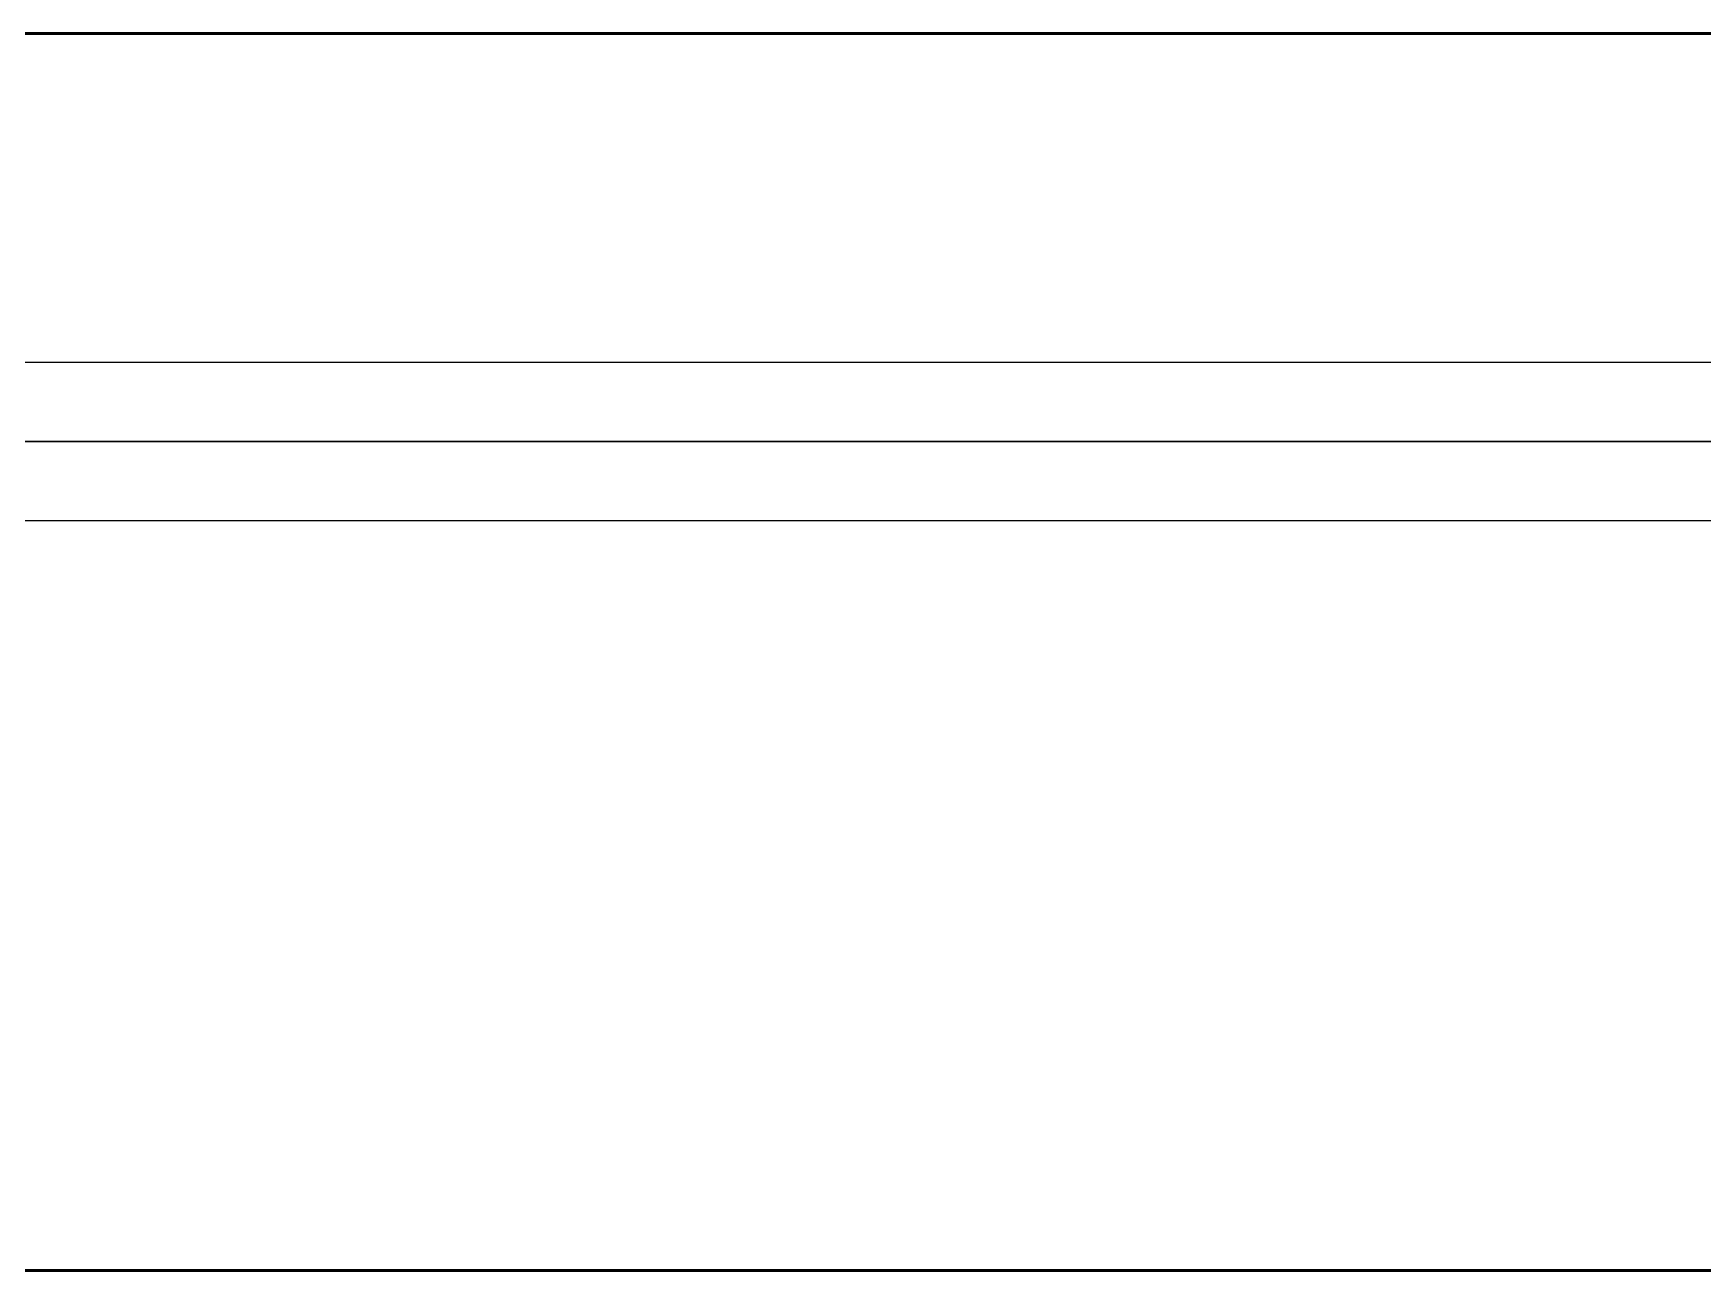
# Model space of a CAD drawing. Header units: millimetres. Extents: x 0 to 594, y 0 to 420.
# Drawn here: x 213.26 to 218.66, y 341.62 to 345.62 of the extents above; entities that cross this region are included whole.
import ezdxf

# ---------------------------------------------------------------- set-up
doc = ezdxf.new("R2010")
doc.units = ezdxf.units.MM
doc.linetypes.add('ISO02-TRAZOS', pattern=[3.75, 3, -0.75])
doc.layers.add('01-VISIBLE', color=7, linetype='CONTINUOUS', lineweight=50)
doc.layers.add('02-OCULTA', color=4, linetype='ISO02-TRAZOS', lineweight=25)

msp = doc.modelspace()

# ---------------------------------------------------------------- linework, layer by layer
at = {"layer": '01-VISIBLE'}
for p, q in [((223.3, 345.62), (182.5, 345.62)), ((223.3, 341.62), (182.5, 341.62))]:
    msp.add_line(p, q, dxfattribs=at)
at = {"layer": '02-OCULTA'}
for p, q in [((221.55, 345.62), (182.5, 345.62)), ((221.55, 345.62), (182.5, 345.62)), ((223.3, 345.62), (182.5, 345.62)), ((221.55, 341.62), (182.5, 341.62)), ((223.3, 341.62), (182.5, 341.62)), ((221.55, 341.62), (182.5, 341.62))]:
    msp.add_line(p, q, dxfattribs=at)
for points in [[(218.6923, 345.62), (218.6422, 345.62), (218.5921, 345.62), (218.5419, 345.62), (218.4918, 345.62), (218.4417, 345.62), (218.3915, 345.62), (218.3414, 345.62), (218.2913, 345.62), (218.2411, 345.62), (218.191, 345.62), (218.1409, 345.62), (218.0907, 345.62), (218.0406, 345.62), (217.9905, 345.62), (217.9403, 345.62), (217.8902, 345.62), (217.8401, 345.62), (217.7899, 345.62), (217.7398, 345.62), (217.6897, 345.62), (217.6395, 345.62), (217.5894, 345.62), (217.5392, 345.62), (217.4891, 345.62), (217.439, 345.62), (217.3888, 345.62), (217.3387, 345.62), (217.2886, 345.62), (217.2384, 345.62), (217.1883, 345.62), (217.1382, 345.62), (217.088, 345.62), (217.0379, 345.62), (216.9878, 345.62), (216.9376, 345.62), (216.8875, 345.62), (216.8374, 345.62), (216.7872, 345.62), (216.7371, 345.62), (216.687, 345.62), (216.6368, 345.62), (216.5867, 345.62), (216.5366, 345.62), (216.4864, 345.62), (216.4363, 345.62), (216.3862, 345.62), (216.336, 345.62), (216.2859, 345.62), (216.2358, 345.62), (216.1856, 345.62), (216.1355, 345.62), (216.0853, 345.62), (216.0352, 345.62), (215.9851, 345.62), (215.9349, 345.62), (215.8848, 345.62), (215.8347, 345.62), (215.7845, 345.62), (215.7344, 345.62), (215.6843, 345.62), (215.6341, 345.62), (215.584, 345.62), (215.5339, 345.62), (215.4837, 345.62), (215.4336, 345.62), (215.3835, 345.62), (215.3333, 345.62), (215.2832, 345.62), (215.2331, 345.62), (215.1829, 345.62), (215.1328, 345.62), (215.0827, 345.62), (215.0325, 345.62), (214.9824, 345.62), (214.9323, 345.62), (214.8821, 345.62), (214.832, 345.62), (214.7819, 345.62), (214.7317, 345.62), (214.6816, 345.62), (214.6315, 345.62), (214.5813, 345.62), (214.5312, 345.62), (214.481, 345.62), (214.4309, 345.62), (214.3808, 345.62), (214.3306, 345.62), (214.2805, 345.62), (214.2304, 345.62), (214.1802, 345.62), (214.1301, 345.62), (214.08, 345.62), (214.0298, 345.62), (213.9797, 345.62), (213.9296, 345.62), (213.8794, 345.62), (213.8293, 345.62), (213.7792, 345.62), (213.729, 345.62), (213.6789, 345.62), (213.6288, 345.62), (213.5786, 345.62), (213.5285, 345.62), (213.4784, 345.62), (213.4282, 345.62), (213.3781, 345.62), (213.328, 345.62), (213.2778, 345.62), (213.2277, 345.62)], [(218.6984, 345.62), (218.6484, 345.62), (218.5984, 345.62), (218.5484, 345.62), (218.4983, 345.62), (218.4483, 345.62), (218.3983, 345.62), (218.3482, 345.62), (218.2982, 345.62), (218.2482, 345.62), (218.1982, 345.62), (218.1481, 345.62), (218.0981, 345.62), (218.0481, 345.62), (217.9981, 345.62), (217.948, 345.62), (217.898, 345.62), (217.848, 345.62), (217.7979, 345.62), (217.7479, 345.62), (217.6979, 345.62), (217.6479, 345.62), (217.5978, 345.62), (217.5478, 345.62), (217.4978, 345.62), (217.4478, 345.62), (217.3977, 345.62), (217.3477, 345.62), (217.2977, 345.62), (217.2476, 345.62), (217.1976, 345.62), (217.1476, 345.62), (217.0976, 345.62), (217.0475, 345.62), (216.9975, 345.62), (216.9475, 345.62), (216.8975, 345.62), (216.8474, 345.62), (216.7974, 345.62), (216.7474, 345.62), (216.6973, 345.62), (216.6473, 345.62), (216.5973, 345.62), (216.5473, 345.62), (216.4972, 345.62), (216.4472, 345.62), (216.3972, 345.62), (216.3472, 345.62), (216.2971, 345.62), (216.2471, 345.62), (216.1971, 345.62), (216.147, 345.62), (216.097, 345.62), (216.047, 345.62), (215.997, 345.62), (215.9469, 345.62), (215.8969, 345.62), (215.8469, 345.62), (215.7968, 345.62), (215.7468, 345.62), (215.6968, 345.62), (215.6468, 345.62), (215.5967, 345.62), (215.5467, 345.62), (215.4967, 345.62), (215.4467, 345.62), (215.3966, 345.62), (215.3466, 345.62), (215.2966, 345.62), (215.2465, 345.62), (215.1965, 345.62), (215.1465, 345.62), (215.0965, 345.62), (215.0464, 345.62), (214.9964, 345.62), (214.9464, 345.62), (214.8964, 345.62), (214.8463, 345.62), (214.7963, 345.62), (214.7463, 345.62), (214.6962, 345.62), (214.6462, 345.62), (214.5962, 345.62), (214.5462, 345.62), (214.4961, 345.62), (214.4461, 345.62), (214.3961, 345.62), (214.3461, 345.62), (214.296, 345.62), (214.246, 345.62), (214.196, 345.62), (214.1459, 345.62), (214.0959, 345.62), (214.0459, 345.62), (213.9959, 345.62), (213.9458, 345.62), (213.8958, 345.62), (213.8458, 345.62), (213.7958, 345.62), (213.7457, 345.62), (213.6957, 345.62), (213.6457, 345.62), (213.5956, 345.62), (213.5456, 345.62), (213.4956, 345.62), (213.4456, 345.62), (213.3955, 345.62), (213.3455, 345.62), (213.2955, 345.62), (213.2455, 345.62)], [(213.2455, 345.62), (213.2955, 345.62), (213.3455, 345.62), (213.3955, 345.62), (213.4456, 345.62), (213.4956, 345.62), (213.5456, 345.62), (213.5956, 345.62), (213.6457, 345.62), (213.6957, 345.62), (213.7457, 345.62), (213.7958, 345.62), (213.8458, 345.62), (213.8958, 345.62), (213.9458, 345.62), (213.9959, 345.62), (214.0459, 345.62), (214.0959, 345.62), (214.1459, 345.62), (214.196, 345.62), (214.246, 345.62), (214.296, 345.62), (214.3461, 345.62), (214.3961, 345.62), (214.4461, 345.62), (214.4961, 345.62), (214.5462, 345.62), (214.5962, 345.62), (214.6462, 345.62), (214.6962, 345.62), (214.7463, 345.62), (214.7963, 345.62), (214.8463, 345.62), (214.8964, 345.62), (214.9464, 345.62), (214.9964, 345.62), (215.0464, 345.62), (215.0965, 345.62), (215.1465, 345.62), (215.1965, 345.62), (215.2465, 345.62), (215.2966, 345.62), (215.3466, 345.62), (215.3966, 345.62), (215.4467, 345.62), (215.4967, 345.62), (215.5467, 345.62), (215.5967, 345.62), (215.6468, 345.62), (215.6968, 345.62), (215.7468, 345.62), (215.7968, 345.62), (215.8469, 345.62), (215.8969, 345.62), (215.9469, 345.62), (215.997, 345.62), (216.047, 345.62), (216.097, 345.62), (216.147, 345.62), (216.1971, 345.62), (216.2471, 345.62), (216.2971, 345.62), (216.3472, 345.62), (216.3972, 345.62), (216.4472, 345.62), (216.4972, 345.62), (216.5473, 345.62), (216.5973, 345.62), (216.6473, 345.62), (216.6973, 345.62), (216.7474, 345.62), (216.7974, 345.62), (216.8474, 345.62), (216.8975, 345.62), (216.9475, 345.62), (216.9975, 345.62), (217.0475, 345.62), (217.0976, 345.62), (217.1476, 345.62), (217.1976, 345.62), (217.2476, 345.62), (217.2977, 345.62), (217.3477, 345.62), (217.3977, 345.62), (217.4478, 345.62), (217.4978, 345.62), (217.5478, 345.62), (217.5978, 345.62), (217.6479, 345.62), (217.6979, 345.62), (217.7479, 345.62), (217.7979, 345.62), (217.848, 345.62), (217.898, 345.62), (217.948, 345.62), (217.9981, 345.62), (218.0481, 345.62), (218.0981, 345.62), (218.1481, 345.62), (218.1982, 345.62), (218.2482, 345.62), (218.2982, 345.62), (218.3482, 345.62), (218.3983, 345.62), (218.4483, 345.62), (218.4983, 345.62), (218.5484, 345.62), (218.5984, 345.62), (218.6484, 345.62), (218.6984, 345.62)], [(213.25, 345.62), (213.3, 345.62), (213.35, 345.62), (213.4, 345.62), (213.45, 345.62), (213.5, 345.62), (213.55, 345.62), (213.6, 345.62), (213.65, 345.62), (213.7, 345.62), (213.75, 345.62), (213.8, 345.62), (213.85, 345.62), (213.9, 345.62), (213.95, 345.62), (214, 345.62), (214.05, 345.62), (214.1, 345.62), (214.15, 345.62), (214.2, 345.62), (214.25, 345.62), (214.3, 345.62), (214.35, 345.62), (214.4, 345.62), (214.45, 345.62), (214.5, 345.62), (214.55, 345.62), (214.6, 345.62), (214.65, 345.62), (214.7, 345.62), (214.75, 345.62), (214.8, 345.62), (214.85, 345.62), (214.9, 345.62), (214.95, 345.62), (215, 345.62), (215.05, 345.62), (215.1, 345.62), (215.15, 345.62), (215.2, 345.62), (215.25, 345.62), (215.3, 345.62), (215.35, 345.62), (215.4, 345.62), (215.45, 345.62), (215.5, 345.62), (215.55, 345.62), (215.6, 345.62), (215.65, 345.62), (215.7, 345.62), (215.75, 345.62), (215.8, 345.62), (215.85, 345.62), (215.9, 345.62), (215.95, 345.62), (216, 345.62), (216.05, 345.62), (216.1, 345.62), (216.15, 345.62), (216.2, 345.62), (216.25, 345.62), (216.3, 345.62), (216.35, 345.62), (216.4, 345.62), (216.45, 345.62), (216.5, 345.62), (216.55, 345.62), (216.6, 345.62), (216.65, 345.62), (216.7, 345.62), (216.75, 345.62), (216.8, 345.62), (216.85, 345.62), (216.9, 345.62), (216.95, 345.62), (217, 345.62), (217.05, 345.62), (217.1, 345.62), (217.15, 345.62), (217.2, 345.62), (217.25, 345.62), (217.3, 345.62), (217.35, 345.62), (217.4, 345.62), (217.45, 345.62), (217.5, 345.62), (217.55, 345.62), (217.6, 345.62), (217.65, 345.62), (217.7, 345.62), (217.75, 345.62), (217.8, 345.62), (217.85, 345.62), (217.9, 345.62), (217.95, 345.62), (218, 345.62), (218.05, 345.62), (218.1, 345.62), (218.15, 345.62), (218.2, 345.62), (218.25, 345.62), (218.3, 345.62), (218.35, 345.62), (218.4, 345.62), (218.45, 345.62), (218.5, 345.62), (218.55, 345.62), (218.6, 345.62), (218.65, 345.62), (218.7, 345.62)], [(218.7386, 344.556), (218.6419, 344.556), (218.5452, 344.556), (218.4485, 344.556), (218.3518, 344.556), (218.2551, 344.556), (218.1584, 344.556), (218.0617, 344.556), (217.965, 344.556), (217.8683, 344.556), (217.7716, 344.556), (217.6749, 344.556), (217.5782, 344.556), (217.4815, 344.556), (217.3848, 344.556), (217.2881, 344.556), (217.1914, 344.556), (217.0947, 344.556), (216.998, 344.556), (216.9013, 344.556), (216.8046, 344.556), (216.7079, 344.556), (216.6112, 344.556), (216.5145, 344.556), (216.4178, 344.556), (216.3211, 344.556), (216.2244, 344.556), (216.1277, 344.556), (216.031, 344.556), (215.9343, 344.556), (215.8376, 344.556), (215.7409, 344.556), (215.6442, 344.556), (215.5475, 344.556), (215.4508, 344.556), (215.3541, 344.556), (215.2574, 344.556), (215.1607, 344.556), (215.064, 344.556), (214.9673, 344.556), (214.8706, 344.556), (214.7739, 344.556), (214.6772, 344.556), (214.5805, 344.556), (214.4838, 344.556), (214.3871, 344.556), (214.2904, 344.556), (214.1937, 344.556), (214.097, 344.556), (214.0003, 344.556), (213.9036, 344.556), (213.8069, 344.556), (213.7102, 344.556), (213.6135, 344.556), (213.5168, 344.556), (213.4201, 344.556), (213.3234, 344.556), (213.2267, 344.556)], [(218.6915, 344.556), (218.6414, 344.556), (218.5913, 344.556), (218.5412, 344.556), (218.4911, 344.556), (218.441, 344.556), (218.3909, 344.556), (218.3408, 344.556), (218.2907, 344.556), (218.2406, 344.556), (218.1905, 344.556), (218.1404, 344.556), (218.0903, 344.556), (218.0402, 344.556), (217.9901, 344.556), (217.9399, 344.556), (217.8898, 344.556), (217.8397, 344.556), (217.7896, 344.556), (217.7395, 344.556), (217.6894, 344.556), (217.6393, 344.556), (217.5892, 344.556), (217.5391, 344.556), (217.489, 344.556), (217.4389, 344.556), (217.3888, 344.556), (217.3387, 344.556), (217.2886, 344.556), (217.2385, 344.556), (217.1884, 344.556), (217.1383, 344.556), (217.0882, 344.556), (217.0381, 344.556), (216.988, 344.556), (216.9379, 344.556), (216.8878, 344.556), (216.8377, 344.556), (216.7876, 344.556), (216.7375, 344.556), (216.6874, 344.556), (216.6373, 344.556), (216.5872, 344.556), (216.537, 344.556), (216.4869, 344.556), (216.4368, 344.556), (216.3867, 344.556), (216.3366, 344.556), (216.2865, 344.556), (216.2364, 344.556), (216.1863, 344.556), (216.1362, 344.556), (216.0861, 344.556), (216.036, 344.556), (215.9859, 344.556), (215.9358, 344.556), (215.8857, 344.556), (215.8356, 344.556), (215.7855, 344.556), (215.7354, 344.556), (215.6853, 344.556), (215.6352, 344.556), (215.5851, 344.556), (215.535, 344.556), (215.4849, 344.556), (215.4348, 344.556), (215.3847, 344.556), (215.3346, 344.556), (215.2845, 344.556), (215.2344, 344.556), (215.1842, 344.556), (215.1341, 344.556), (215.084, 344.556), (215.0339, 344.556), (214.9838, 344.556), (214.9337, 344.556), (214.8836, 344.556), (214.8335, 344.556), (214.7834, 344.556), (214.7333, 344.556), (214.6832, 344.556), (214.6331, 344.556), (214.583, 344.556), (214.5329, 344.556), (214.4828, 344.556), (214.4327, 344.556), (214.3826, 344.556), (214.3325, 344.556), (214.2824, 344.556), (214.2323, 344.556), (214.1822, 344.556), (214.1321, 344.556), (214.082, 344.556), (214.0319, 344.556), (213.9818, 344.556), (213.9317, 344.556), (213.8816, 344.556), (213.8315, 344.556), (213.7813, 344.556), (213.7312, 344.556), (213.6811, 344.556), (213.631, 344.556), (213.5809, 344.556), (213.5308, 344.556), (213.4807, 344.556), (213.4306, 344.556), (213.3805, 344.556), (213.3304, 344.556), (213.2803, 344.556), (213.2302, 344.556)], [(213.21, 344.3), (213.3059, 344.3), (213.4018, 344.3), (213.4977, 344.3), (213.5936, 344.3), (213.6895, 344.3), (213.7854, 344.3), (213.8813, 344.3), (213.9772, 344.3), (214.0731, 344.3), (214.169, 344.3), (214.2649, 344.3), (214.3608, 344.3), (214.4567, 344.3), (214.5526, 344.3), (214.6485, 344.3), (214.7444, 344.3), (214.8403, 344.3), (214.9362, 344.3), (215.0321, 344.3), (215.128, 344.3), (215.2239, 344.3), (215.3198, 344.3), (215.4157, 344.3), (215.5116, 344.3), (215.6075, 344.3), (215.7034, 344.3), (215.7993, 344.3), (215.8952, 344.3), (215.9911, 344.3), (216.087, 344.3), (216.1829, 344.3), (216.2788, 344.3), (216.3747, 344.3), (216.4706, 344.3), (216.5665, 344.3), (216.6624, 344.3), (216.7583, 344.3), (216.8542, 344.3), (216.9501, 344.3), (217.046, 344.3), (217.1419, 344.3), (217.2378, 344.3), (217.3337, 344.3), (217.4296, 344.3), (217.5255, 344.3), (217.6214, 344.3), (217.7173, 344.3), (217.8132, 344.3), (217.9091, 344.3), (218.005, 344.3), (218.1009, 344.3), (218.1968, 344.3), (218.2927, 344.3), (218.3886, 344.3), (218.4845, 344.3), (218.5804, 344.3), (218.6763, 344.3)], [(213.21, 344.3), (213.3059, 344.3), (213.4018, 344.3), (213.4977, 344.3), (213.5936, 344.3), (213.6895, 344.3), (213.7854, 344.3), (213.8813, 344.3), (213.9772, 344.3), (214.0731, 344.3), (214.169, 344.3), (214.2649, 344.3), (214.3608, 344.3), (214.4567, 344.3), (214.5526, 344.3), (214.6485, 344.3), (214.7444, 344.3), (214.8403, 344.3), (214.9362, 344.3), (215.0321, 344.3), (215.128, 344.3), (215.2239, 344.3), (215.3198, 344.3), (215.4157, 344.3), (215.5116, 344.3), (215.6075, 344.3), (215.7034, 344.3), (215.7993, 344.3), (215.8952, 344.3), (215.9911, 344.3), (216.087, 344.3), (216.1829, 344.3), (216.2788, 344.3), (216.3747, 344.3), (216.4706, 344.3), (216.5665, 344.3), (216.6624, 344.3), (216.7583, 344.3), (216.8542, 344.3), (216.9501, 344.3), (217.046, 344.3), (217.1419, 344.3), (217.2378, 344.3), (217.3337, 344.3), (217.4296, 344.3), (217.5255, 344.3), (217.6214, 344.3), (217.7173, 344.3), (217.8132, 344.3), (217.9091, 344.3), (218.005, 344.3), (218.1009, 344.3), (218.1968, 344.3), (218.2927, 344.3), (218.3886, 344.3), (218.4845, 344.3), (218.5804, 344.3), (218.6763, 344.3)], [(218.6936, 344.3), (218.6435, 344.3), (218.5934, 344.3), (218.5433, 344.3), (218.4933, 344.3), (218.4432, 344.3), (218.3931, 344.3), (218.343, 344.3), (218.293, 344.3), (218.2429, 344.3), (218.1928, 344.3), (218.1427, 344.3), (218.0926, 344.3), (218.0426, 344.3), (217.9925, 344.3), (217.9424, 344.3), (217.8923, 344.3), (217.8422, 344.3), (217.7922, 344.3), (217.7421, 344.3), (217.692, 344.3), (217.6419, 344.3), (217.5919, 344.3), (217.5418, 344.3), (217.4917, 344.3), (217.4416, 344.3), (217.3915, 344.3), (217.3415, 344.3), (217.2914, 344.3), (217.2413, 344.3), (217.1912, 344.3), (217.1411, 344.3), (217.0911, 344.3), (217.041, 344.3), (216.9909, 344.3), (216.9408, 344.3), (216.8908, 344.3), (216.8407, 344.3), (216.7906, 344.3), (216.7405, 344.3), (216.6904, 344.3), (216.6404, 344.3), (216.5903, 344.3), (216.5402, 344.3), (216.4901, 344.3), (216.4401, 344.3), (216.39, 344.3), (216.3399, 344.3), (216.2898, 344.3), (216.2397, 344.3), (216.1897, 344.3), (216.1396, 344.3), (216.0895, 344.3), (216.0394, 344.3), (215.9893, 344.3), (215.9393, 344.3), (215.8892, 344.3), (215.8391, 344.3), (215.789, 344.3), (215.739, 344.3), (215.6889, 344.3), (215.6388, 344.3), (215.5887, 344.3), (215.5386, 344.3), (215.4886, 344.3), (215.4385, 344.3), (215.3884, 344.3), (215.3383, 344.3), (215.2883, 344.3), (215.2382, 344.3), (215.1881, 344.3), (215.138, 344.3), (215.0879, 344.3), (215.0379, 344.3), (214.9878, 344.3), (214.9377, 344.3), (214.8876, 344.3), (214.8375, 344.3), (214.7875, 344.3), (214.7374, 344.3), (214.6873, 344.3), (214.6372, 344.3), (214.5872, 344.3), (214.5371, 344.3), (214.487, 344.3), (214.4369, 344.3), (214.3868, 344.3), (214.3368, 344.3), (214.2867, 344.3), (214.2366, 344.3), (214.1865, 344.3), (214.1364, 344.3), (214.0864, 344.3), (214.0363, 344.3), (213.9862, 344.3), (213.9361, 344.3), (213.8861, 344.3), (213.836, 344.3), (213.7859, 344.3), (213.7358, 344.3), (213.6857, 344.3), (213.6357, 344.3), (213.5856, 344.3), (213.5355, 344.3), (213.4854, 344.3), (213.4354, 344.3), (213.3853, 344.3), (213.3352, 344.3), (213.2851, 344.3), (213.235, 344.3)], [(218.6936, 344.3), (218.6435, 344.3), (218.5934, 344.3), (218.5433, 344.3), (218.4933, 344.3), (218.4432, 344.3), (218.3931, 344.3), (218.343, 344.3), (218.293, 344.3), (218.2429, 344.3), (218.1928, 344.3), (218.1427, 344.3), (218.0926, 344.3), (218.0426, 344.3), (217.9925, 344.3), (217.9424, 344.3), (217.8923, 344.3), (217.8422, 344.3), (217.7922, 344.3), (217.7421, 344.3), (217.692, 344.3), (217.6419, 344.3), (217.5919, 344.3), (217.5418, 344.3), (217.4917, 344.3), (217.4416, 344.3), (217.3915, 344.3), (217.3415, 344.3), (217.2914, 344.3), (217.2413, 344.3), (217.1912, 344.3), (217.1411, 344.3), (217.0911, 344.3), (217.041, 344.3), (216.9909, 344.3), (216.9408, 344.3), (216.8908, 344.3), (216.8407, 344.3), (216.7906, 344.3), (216.7405, 344.3), (216.6904, 344.3), (216.6404, 344.3), (216.5903, 344.3), (216.5402, 344.3), (216.4901, 344.3), (216.4401, 344.3), (216.39, 344.3), (216.3399, 344.3), (216.2898, 344.3), (216.2397, 344.3), (216.1897, 344.3), (216.1396, 344.3), (216.0895, 344.3), (216.0394, 344.3), (215.9893, 344.3), (215.9393, 344.3), (215.8892, 344.3), (215.8391, 344.3), (215.789, 344.3), (215.739, 344.3), (215.6889, 344.3), (215.6388, 344.3), (215.5887, 344.3), (215.5386, 344.3), (215.4886, 344.3), (215.4385, 344.3), (215.3884, 344.3), (215.3383, 344.3), (215.2883, 344.3), (215.2382, 344.3), (215.1881, 344.3), (215.138, 344.3), (215.0879, 344.3), (215.0379, 344.3), (214.9878, 344.3), (214.9377, 344.3), (214.8876, 344.3), (214.8375, 344.3), (214.7875, 344.3), (214.7374, 344.3), (214.6873, 344.3), (214.6372, 344.3), (214.5872, 344.3), (214.5371, 344.3), (214.487, 344.3), (214.4369, 344.3), (214.3868, 344.3), (214.3368, 344.3), (214.2867, 344.3), (214.2366, 344.3), (214.1865, 344.3), (214.1364, 344.3), (214.0864, 344.3), (214.0363, 344.3), (213.9862, 344.3), (213.9361, 344.3), (213.8861, 344.3), (213.836, 344.3), (213.7859, 344.3), (213.7358, 344.3), (213.6857, 344.3), (213.6357, 344.3), (213.5856, 344.3), (213.5355, 344.3), (213.4854, 344.3), (213.4354, 344.3), (213.3853, 344.3), (213.3352, 344.3), (213.2851, 344.3), (213.235, 344.3)], [(213.245, 344.3), (213.3425, 344.3), (213.44, 344.3), (213.5375, 344.3), (213.635, 344.3), (213.7325, 344.3), (213.83, 344.3), (213.9275, 344.3), (214.025, 344.3), (214.1225, 344.3), (214.22, 344.3), (214.3175, 344.3), (214.415, 344.3), (214.5125, 344.3), (214.61, 344.3), (214.7075, 344.3), (214.805, 344.3), (214.9025, 344.3), (215, 344.3), (215.0975, 344.3), (215.195, 344.3), (215.2925, 344.3), (215.39, 344.3), (215.4875, 344.3), (215.585, 344.3), (215.6825, 344.3), (215.78, 344.3), (215.8775, 344.3), (215.975, 344.3), (216.0725, 344.3), (216.17, 344.3), (216.2675, 344.3), (216.365, 344.3), (216.4625, 344.3), (216.56, 344.3), (216.6575, 344.3), (216.755, 344.3), (216.8525, 344.3), (216.95, 344.3), (217.0475, 344.3), (217.145, 344.3), (217.2425, 344.3), (217.34, 344.3), (217.4375, 344.3), (217.535, 344.3), (217.6325, 344.3), (217.73, 344.3), (217.8275, 344.3), (217.925, 344.3), (218.0225, 344.3), (218.12, 344.3), (218.2175, 344.3), (218.315, 344.3), (218.4125, 344.3), (218.51, 344.3), (218.6075, 344.3), (218.705, 344.3)], [(213.245, 344.3), (213.3425, 344.3), (213.44, 344.3), (213.5375, 344.3), (213.635, 344.3), (213.7325, 344.3), (213.83, 344.3), (213.9275, 344.3), (214.025, 344.3), (214.1225, 344.3), (214.22, 344.3), (214.3175, 344.3), (214.415, 344.3), (214.5125, 344.3), (214.61, 344.3), (214.7075, 344.3), (214.805, 344.3), (214.9025, 344.3), (215, 344.3), (215.0975, 344.3), (215.195, 344.3), (215.2925, 344.3), (215.39, 344.3), (215.4875, 344.3), (215.585, 344.3), (215.6825, 344.3), (215.78, 344.3), (215.8775, 344.3), (215.975, 344.3), (216.0725, 344.3), (216.17, 344.3), (216.2675, 344.3), (216.365, 344.3), (216.4625, 344.3), (216.56, 344.3), (216.6575, 344.3), (216.755, 344.3), (216.8525, 344.3), (216.95, 344.3), (217.0475, 344.3), (217.145, 344.3), (217.2425, 344.3), (217.34, 344.3), (217.4375, 344.3), (217.535, 344.3), (217.6325, 344.3), (217.73, 344.3), (217.8275, 344.3), (217.925, 344.3), (218.0225, 344.3), (218.12, 344.3), (218.2175, 344.3), (218.315, 344.3), (218.4125, 344.3), (218.51, 344.3), (218.6075, 344.3), (218.705, 344.3)], [(218.7, 344.3), (218.65, 344.3), (218.6, 344.3), (218.55, 344.3), (218.5, 344.3), (218.45, 344.3), (218.4, 344.3), (218.35, 344.3), (218.3, 344.3), (218.25, 344.3), (218.2, 344.3), (218.15, 344.3), (218.1, 344.3), (218.05, 344.3), (218, 344.3), (217.95, 344.3), (217.9, 344.3), (217.85, 344.3), (217.8, 344.3), (217.75, 344.3), (217.7, 344.3), (217.65, 344.3), (217.6, 344.3), (217.55, 344.3), (217.5, 344.3), (217.45, 344.3), (217.4, 344.3), (217.35, 344.3), (217.3, 344.3), (217.25, 344.3), (217.2, 344.3), (217.15, 344.3), (217.1, 344.3), (217.05, 344.3), (217, 344.3), (216.95, 344.3), (216.9, 344.3), (216.85, 344.3), (216.8, 344.3), (216.75, 344.3), (216.7, 344.3), (216.65, 344.3), (216.6, 344.3), (216.55, 344.3), (216.5, 344.3), (216.45, 344.3), (216.4, 344.3), (216.35, 344.3), (216.3, 344.3), (216.25, 344.3), (216.2, 344.3), (216.15, 344.3), (216.1, 344.3), (216.05, 344.3), (216, 344.3), (215.95, 344.3), (215.9, 344.3), (215.85, 344.3), (215.8, 344.3), (215.75, 344.3), (215.7, 344.3), (215.65, 344.3), (215.6, 344.3), (215.55, 344.3), (215.5, 344.3), (215.45, 344.3), (215.4, 344.3), (215.35, 344.3), (215.3, 344.3), (215.25, 344.3), (215.2, 344.3), (215.15, 344.3), (215.1, 344.3), (215.05, 344.3), (215, 344.3), (214.95, 344.3), (214.9, 344.3), (214.85, 344.3), (214.8, 344.3), (214.75, 344.3), (214.7, 344.3), (214.65, 344.3), (214.6, 344.3), (214.55, 344.3), (214.5, 344.3), (214.45, 344.3), (214.4, 344.3), (214.35, 344.3), (214.3, 344.3), (214.25, 344.3), (214.2, 344.3), (214.15, 344.3), (214.1, 344.3), (214.05, 344.3), (214, 344.3), (213.95, 344.3), (213.9, 344.3), (213.85, 344.3), (213.8, 344.3), (213.75, 344.3), (213.7, 344.3), (213.65, 344.3), (213.6, 344.3), (213.55, 344.3), (213.5, 344.3), (213.45, 344.3), (213.4, 344.3), (213.35, 344.3), (213.3, 344.3), (213.25, 344.3)], [(218.7, 344.3), (218.65, 344.3), (218.6, 344.3), (218.55, 344.3), (218.5, 344.3), (218.45, 344.3), (218.4, 344.3), (218.35, 344.3), (218.3, 344.3), (218.25, 344.3), (218.2, 344.3), (218.15, 344.3), (218.1, 344.3), (218.05, 344.3), (218, 344.3), (217.95, 344.3), (217.9, 344.3), (217.85, 344.3), (217.8, 344.3), (217.75, 344.3), (217.7, 344.3), (217.65, 344.3), (217.6, 344.3), (217.55, 344.3), (217.5, 344.3), (217.45, 344.3), (217.4, 344.3), (217.35, 344.3), (217.3, 344.3), (217.25, 344.3), (217.2, 344.3), (217.15, 344.3), (217.1, 344.3), (217.05, 344.3), (217, 344.3), (216.95, 344.3), (216.9, 344.3), (216.85, 344.3), (216.8, 344.3), (216.75, 344.3), (216.7, 344.3), (216.65, 344.3), (216.6, 344.3), (216.55, 344.3), (216.5, 344.3), (216.45, 344.3), (216.4, 344.3), (216.35, 344.3), (216.3, 344.3), (216.25, 344.3), (216.2, 344.3), (216.15, 344.3), (216.1, 344.3), (216.05, 344.3), (216, 344.3), (215.95, 344.3), (215.9, 344.3), (215.85, 344.3), (215.8, 344.3), (215.75, 344.3), (215.7, 344.3), (215.65, 344.3), (215.6, 344.3), (215.55, 344.3), (215.5, 344.3), (215.45, 344.3), (215.4, 344.3), (215.35, 344.3), (215.3, 344.3), (215.25, 344.3), (215.2, 344.3), (215.15, 344.3), (215.1, 344.3), (215.05, 344.3), (215, 344.3), (214.95, 344.3), (214.9, 344.3), (214.85, 344.3), (214.8, 344.3), (214.75, 344.3), (214.7, 344.3), (214.65, 344.3), (214.6, 344.3), (214.55, 344.3), (214.5, 344.3), (214.45, 344.3), (214.4, 344.3), (214.35, 344.3), (214.3, 344.3), (214.25, 344.3), (214.2, 344.3), (214.15, 344.3), (214.1, 344.3), (214.05, 344.3), (214, 344.3), (213.95, 344.3), (213.9, 344.3), (213.85, 344.3), (213.8, 344.3), (213.75, 344.3), (213.7, 344.3), (213.65, 344.3), (213.6, 344.3), (213.55, 344.3), (213.5, 344.3), (213.45, 344.3), (213.4, 344.3), (213.35, 344.3), (213.3, 344.3), (213.25, 344.3)], [(218.7386, 344.044), (218.6419, 344.044), (218.5452, 344.044), (218.4485, 344.044), (218.3518, 344.044), (218.2551, 344.044), (218.1584, 344.044), (218.0617, 344.044), (217.965, 344.044), (217.8683, 344.044), (217.7716, 344.044), (217.6749, 344.044), (217.5782, 344.044), (217.4815, 344.044), (217.3848, 344.044), (217.2881, 344.044), (217.1914, 344.044), (217.0947, 344.044), (216.998, 344.044), (216.9013, 344.044), (216.8046, 344.044), (216.7079, 344.044), (216.6112, 344.044), (216.5145, 344.044), (216.4178, 344.044), (216.3211, 344.044), (216.2244, 344.044), (216.1277, 344.044), (216.031, 344.044), (215.9343, 344.044), (215.8376, 344.044), (215.7409, 344.044), (215.6442, 344.044), (215.5475, 344.044), (215.4508, 344.044), (215.3541, 344.044), (215.2574, 344.044), (215.1607, 344.044), (215.064, 344.044), (214.9673, 344.044), (214.8706, 344.044), (214.7739, 344.044), (214.6772, 344.044), (214.5805, 344.044), (214.4838, 344.044), (214.3871, 344.044), (214.2904, 344.044), (214.1937, 344.044), (214.097, 344.044), (214.0003, 344.044), (213.9036, 344.044), (213.8069, 344.044), (213.7102, 344.044), (213.6135, 344.044), (213.5168, 344.044), (213.4201, 344.044), (213.3234, 344.044), (213.2267, 344.044)], [(218.6915, 344.044), (218.6414, 344.044), (218.5913, 344.044), (218.5412, 344.044), (218.4911, 344.044), (218.441, 344.044), (218.3909, 344.044), (218.3408, 344.044), (218.2907, 344.044), (218.2406, 344.044), (218.1905, 344.044), (218.1404, 344.044), (218.0903, 344.044), (218.0402, 344.044), (217.9901, 344.044), (217.9399, 344.044), (217.8898, 344.044), (217.8397, 344.044), (217.7896, 344.044), (217.7395, 344.044), (217.6894, 344.044), (217.6393, 344.044), (217.5892, 344.044), (217.5391, 344.044), (217.489, 344.044), (217.4389, 344.044), (217.3888, 344.044), (217.3387, 344.044), (217.2886, 344.044), (217.2385, 344.044), (217.1884, 344.044), (217.1383, 344.044), (217.0882, 344.044), (217.0381, 344.044), (216.988, 344.044), (216.9379, 344.044), (216.8878, 344.044), (216.8377, 344.044), (216.7876, 344.044), (216.7375, 344.044), (216.6874, 344.044), (216.6373, 344.044), (216.5872, 344.044), (216.537, 344.044), (216.4869, 344.044), (216.4368, 344.044), (216.3867, 344.044), (216.3366, 344.044), (216.2865, 344.044), (216.2364, 344.044), (216.1863, 344.044), (216.1362, 344.044), (216.0861, 344.044), (216.036, 344.044), (215.9859, 344.044), (215.9358, 344.044), (215.8857, 344.044), (215.8356, 344.044), (215.7855, 344.044), (215.7354, 344.044), (215.6853, 344.044), (215.6352, 344.044), (215.5851, 344.044), (215.535, 344.044), (215.4849, 344.044), (215.4348, 344.044), (215.3847, 344.044), (215.3346, 344.044), (215.2845, 344.044), (215.2344, 344.044), (215.1842, 344.044), (215.1341, 344.044), (215.084, 344.044), (215.0339, 344.044), (214.9838, 344.044), (214.9337, 344.044), (214.8836, 344.044), (214.8335, 344.044), (214.7834, 344.044), (214.7333, 344.044), (214.6832, 344.044), (214.6331, 344.044), (214.583, 344.044), (214.5329, 344.044), (214.4828, 344.044), (214.4327, 344.044), (214.3826, 344.044), (214.3325, 344.044), (214.2824, 344.044), (214.2323, 344.044), (214.1822, 344.044), (214.1321, 344.044), (214.082, 344.044), (214.0319, 344.044), (213.9818, 344.044), (213.9317, 344.044), (213.8816, 344.044), (213.8315, 344.044), (213.7813, 344.044), (213.7312, 344.044), (213.6811, 344.044), (213.631, 344.044), (213.5809, 344.044), (213.5308, 344.044), (213.4807, 344.044), (213.4306, 344.044), (213.3805, 344.044), (213.3304, 344.044), (213.2803, 344.044), (213.2302, 344.044)], [(218.6923, 341.62), (218.6422, 341.62), (218.5921, 341.62), (218.5419, 341.62), (218.4918, 341.62), (218.4417, 341.62), (218.3915, 341.62), (218.3414, 341.62), (218.2913, 341.62), (218.2411, 341.62), (218.191, 341.62), (218.1409, 341.62), (218.0907, 341.62), (218.0406, 341.62), (217.9905, 341.62), (217.9403, 341.62), (217.8902, 341.62), (217.8401, 341.62), (217.7899, 341.62), (217.7398, 341.62), (217.6897, 341.62), (217.6395, 341.62), (217.5894, 341.62), (217.5392, 341.62), (217.4891, 341.62), (217.439, 341.62), (217.3888, 341.62), (217.3387, 341.62), (217.2886, 341.62), (217.2384, 341.62), (217.1883, 341.62), (217.1382, 341.62), (217.088, 341.62), (217.0379, 341.62), (216.9878, 341.62), (216.9376, 341.62), (216.8875, 341.62), (216.8374, 341.62), (216.7872, 341.62), (216.7371, 341.62), (216.687, 341.62), (216.6368, 341.62), (216.5867, 341.62), (216.5366, 341.62), (216.4864, 341.62), (216.4363, 341.62), (216.3862, 341.62), (216.336, 341.62), (216.2859, 341.62), (216.2358, 341.62), (216.1856, 341.62), (216.1355, 341.62), (216.0853, 341.62), (216.0352, 341.62), (215.9851, 341.62), (215.9349, 341.62), (215.8848, 341.62), (215.8347, 341.62), (215.7845, 341.62), (215.7344, 341.62), (215.6843, 341.62), (215.6341, 341.62), (215.584, 341.62), (215.5339, 341.62), (215.4837, 341.62), (215.4336, 341.62), (215.3835, 341.62), (215.3333, 341.62), (215.2832, 341.62), (215.2331, 341.62), (215.1829, 341.62), (215.1328, 341.62), (215.0827, 341.62), (215.0325, 341.62), (214.9824, 341.62), (214.9323, 341.62), (214.8821, 341.62), (214.832, 341.62), (214.7819, 341.62), (214.7317, 341.62), (214.6816, 341.62), (214.6315, 341.62), (214.5813, 341.62), (214.5312, 341.62), (214.481, 341.62), (214.4309, 341.62), (214.3808, 341.62), (214.3306, 341.62), (214.2805, 341.62), (214.2304, 341.62), (214.1802, 341.62), (214.1301, 341.62), (214.08, 341.62), (214.0298, 341.62), (213.9797, 341.62), (213.9296, 341.62), (213.8794, 341.62), (213.8293, 341.62), (213.7792, 341.62), (213.729, 341.62), (213.6789, 341.62), (213.6288, 341.62), (213.5786, 341.62), (213.5285, 341.62), (213.4784, 341.62), (213.4282, 341.62), (213.3781, 341.62), (213.328, 341.62), (213.2778, 341.62), (213.2277, 341.62)], [(218.6984, 341.62), (218.6484, 341.62), (218.5984, 341.62), (218.5484, 341.62), (218.4983, 341.62), (218.4483, 341.62), (218.3983, 341.62), (218.3482, 341.62), (218.2982, 341.62), (218.2482, 341.62), (218.1982, 341.62), (218.1481, 341.62), (218.0981, 341.62), (218.0481, 341.62), (217.9981, 341.62), (217.948, 341.62), (217.898, 341.62), (217.848, 341.62), (217.7979, 341.62), (217.7479, 341.62), (217.6979, 341.62), (217.6479, 341.62), (217.5978, 341.62), (217.5478, 341.62), (217.4978, 341.62), (217.4478, 341.62), (217.3977, 341.62), (217.3477, 341.62), (217.2977, 341.62), (217.2476, 341.62), (217.1976, 341.62), (217.1476, 341.62), (217.0976, 341.62), (217.0475, 341.62), (216.9975, 341.62), (216.9475, 341.62), (216.8975, 341.62), (216.8474, 341.62), (216.7974, 341.62), (216.7474, 341.62), (216.6973, 341.62), (216.6473, 341.62), (216.5973, 341.62), (216.5473, 341.62), (216.4972, 341.62), (216.4472, 341.62), (216.3972, 341.62), (216.3472, 341.62), (216.2971, 341.62), (216.2471, 341.62), (216.1971, 341.62), (216.147, 341.62), (216.097, 341.62), (216.047, 341.62), (215.997, 341.62), (215.9469, 341.62), (215.8969, 341.62), (215.8469, 341.62), (215.7968, 341.62), (215.7468, 341.62), (215.6968, 341.62), (215.6468, 341.62), (215.5967, 341.62), (215.5467, 341.62), (215.4967, 341.62), (215.4467, 341.62), (215.3966, 341.62), (215.3466, 341.62), (215.2966, 341.62), (215.2465, 341.62), (215.1965, 341.62), (215.1465, 341.62), (215.0965, 341.62), (215.0464, 341.62), (214.9964, 341.62), (214.9464, 341.62), (214.8964, 341.62), (214.8463, 341.62), (214.7963, 341.62), (214.7463, 341.62), (214.6962, 341.62), (214.6462, 341.62), (214.5962, 341.62), (214.5462, 341.62), (214.4961, 341.62), (214.4461, 341.62), (214.3961, 341.62), (214.3461, 341.62), (214.296, 341.62), (214.246, 341.62), (214.196, 341.62), (214.1459, 341.62), (214.0959, 341.62), (214.0459, 341.62), (213.9959, 341.62), (213.9458, 341.62), (213.8958, 341.62), (213.8458, 341.62), (213.7958, 341.62), (213.7457, 341.62), (213.6957, 341.62), (213.6457, 341.62), (213.5956, 341.62), (213.5456, 341.62), (213.4956, 341.62), (213.4456, 341.62), (213.3955, 341.62), (213.3455, 341.62), (213.2955, 341.62), (213.2455, 341.62)], [(213.2455, 341.62), (213.2955, 341.62), (213.3455, 341.62), (213.3955, 341.62), (213.4456, 341.62), (213.4956, 341.62), (213.5456, 341.62), (213.5956, 341.62), (213.6457, 341.62), (213.6957, 341.62), (213.7457, 341.62), (213.7958, 341.62), (213.8458, 341.62), (213.8958, 341.62), (213.9458, 341.62), (213.9959, 341.62), (214.0459, 341.62), (214.0959, 341.62), (214.1459, 341.62), (214.196, 341.62), (214.246, 341.62), (214.296, 341.62), (214.3461, 341.62), (214.3961, 341.62), (214.4461, 341.62), (214.4961, 341.62), (214.5462, 341.62), (214.5962, 341.62), (214.6462, 341.62), (214.6962, 341.62), (214.7463, 341.62), (214.7963, 341.62), (214.8463, 341.62), (214.8964, 341.62), (214.9464, 341.62), (214.9964, 341.62), (215.0464, 341.62), (215.0965, 341.62), (215.1465, 341.62), (215.1965, 341.62), (215.2465, 341.62), (215.2966, 341.62), (215.3466, 341.62), (215.3966, 341.62), (215.4467, 341.62), (215.4967, 341.62), (215.5467, 341.62), (215.5967, 341.62), (215.6468, 341.62), (215.6968, 341.62), (215.7468, 341.62), (215.7968, 341.62), (215.8469, 341.62), (215.8969, 341.62), (215.9469, 341.62), (215.997, 341.62), (216.047, 341.62), (216.097, 341.62), (216.147, 341.62), (216.1971, 341.62), (216.2471, 341.62), (216.2971, 341.62), (216.3472, 341.62), (216.3972, 341.62), (216.4472, 341.62), (216.4972, 341.62), (216.5473, 341.62), (216.5973, 341.62), (216.6473, 341.62), (216.6973, 341.62), (216.7474, 341.62), (216.7974, 341.62), (216.8474, 341.62), (216.8975, 341.62), (216.9475, 341.62), (216.9975, 341.62), (217.0475, 341.62), (217.0976, 341.62), (217.1476, 341.62), (217.1976, 341.62), (217.2476, 341.62), (217.2977, 341.62), (217.3477, 341.62), (217.3977, 341.62), (217.4478, 341.62), (217.4978, 341.62), (217.5478, 341.62), (217.5978, 341.62), (217.6479, 341.62), (217.6979, 341.62), (217.7479, 341.62), (217.7979, 341.62), (217.848, 341.62), (217.898, 341.62), (217.948, 341.62), (217.9981, 341.62), (218.0481, 341.62), (218.0981, 341.62), (218.1481, 341.62), (218.1982, 341.62), (218.2482, 341.62), (218.2982, 341.62), (218.3482, 341.62), (218.3983, 341.62), (218.4483, 341.62), (218.4983, 341.62), (218.5484, 341.62), (218.5984, 341.62), (218.6484, 341.62), (218.6984, 341.62)], [(213.25, 341.62), (213.3, 341.62), (213.35, 341.62), (213.4, 341.62), (213.45, 341.62), (213.5, 341.62), (213.55, 341.62), (213.6, 341.62), (213.65, 341.62), (213.7, 341.62), (213.75, 341.62), (213.8, 341.62), (213.85, 341.62), (213.9, 341.62), (213.95, 341.62), (214, 341.62), (214.05, 341.62), (214.1, 341.62), (214.15, 341.62), (214.2, 341.62), (214.25, 341.62), (214.3, 341.62), (214.35, 341.62), (214.4, 341.62), (214.45, 341.62), (214.5, 341.62), (214.55, 341.62), (214.6, 341.62), (214.65, 341.62), (214.7, 341.62), (214.75, 341.62), (214.8, 341.62), (214.85, 341.62), (214.9, 341.62), (214.95, 341.62), (215, 341.62), (215.05, 341.62), (215.1, 341.62), (215.15, 341.62), (215.2, 341.62), (215.25, 341.62), (215.3, 341.62), (215.35, 341.62), (215.4, 341.62), (215.45, 341.62), (215.5, 341.62), (215.55, 341.62), (215.6, 341.62), (215.65, 341.62), (215.7, 341.62), (215.75, 341.62), (215.8, 341.62), (215.85, 341.62), (215.9, 341.62), (215.95, 341.62), (216, 341.62), (216.05, 341.62), (216.1, 341.62), (216.15, 341.62), (216.2, 341.62), (216.25, 341.62), (216.3, 341.62), (216.35, 341.62), (216.4, 341.62), (216.45, 341.62), (216.5, 341.62), (216.55, 341.62), (216.6, 341.62), (216.65, 341.62), (216.7, 341.62), (216.75, 341.62), (216.8, 341.62), (216.85, 341.62), (216.9, 341.62), (216.95, 341.62), (217, 341.62), (217.05, 341.62), (217.1, 341.62), (217.15, 341.62), (217.2, 341.62), (217.25, 341.62), (217.3, 341.62), (217.35, 341.62), (217.4, 341.62), (217.45, 341.62), (217.5, 341.62), (217.55, 341.62), (217.6, 341.62), (217.65, 341.62), (217.7, 341.62), (217.75, 341.62), (217.8, 341.62), (217.85, 341.62), (217.9, 341.62), (217.95, 341.62), (218, 341.62), (218.05, 341.62), (218.1, 341.62), (218.15, 341.62), (218.2, 341.62), (218.25, 341.62), (218.3, 341.62), (218.35, 341.62), (218.4, 341.62), (218.45, 341.62), (218.5, 341.62), (218.55, 341.62), (218.6, 341.62), (218.65, 341.62), (218.7, 341.62)]]:
    msp.add_lwpolyline(points, dxfattribs=at)

doc.saveas('drawing.dxf')
